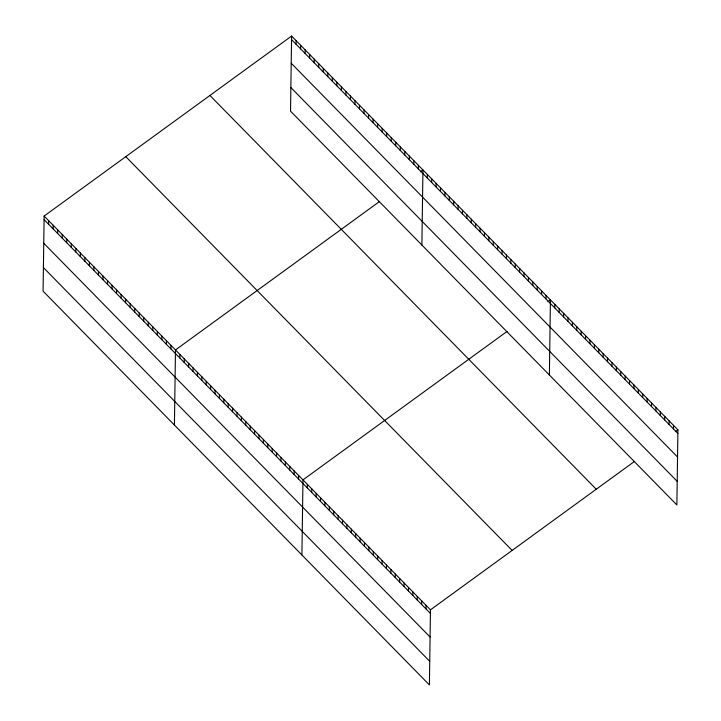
<?xml version="1.0" encoding="UTF-8"?>
<svg xmlns="http://www.w3.org/2000/svg" width="721" height="721" viewBox="0 0 721 721"><rect width="100%" height="100%" fill="white"/><g stroke="black" fill="none" stroke-linecap="round" stroke-linejoin="round"><path stroke-width="1.08" d="M44.125 216.057L43.08 291.176L429.41 684.95L430.464 609.84L44.125 216.057L291.59 36.05L677.92 429.824L676.875 504.943L290.536 111.16L291.59 36.05M48.604 224.249L48.658 220.68M53.138 228.863L53.183 225.294M57.662 233.478L57.716 229.909M62.195 238.101L62.24 234.523M66.72 242.716L66.774 239.147M71.253 247.33L71.307 243.761M75.786 251.944L75.831 248.375M80.31 256.568L80.364 252.99M84.844 261.182L84.889 257.613M89.368 265.797L89.422 262.228M93.901 270.411L93.946 266.842M98.435 275.034L98.48 271.457M102.959 279.649L103.013 276.08M107.492 284.263L107.537 280.694M112.016 288.878L112.07 285.309M116.55 293.501L116.595 289.923M121.074 298.115L121.128 294.547M125.607 302.73L125.652 299.161M130.141 307.344L130.186 303.775M134.665 311.968L134.719 308.39M139.198 316.582L139.243 313.013M143.722 321.196L143.776 317.628M148.256 325.811L148.301 322.242M152.78 330.434L152.834 326.865M157.313 335.049L157.367 331.48M161.846 339.663L161.892 336.094M166.371 344.287L166.425 340.709M170.904 348.901L170.949 345.332M174.428 425.057L175.482 349.946L379.561 201.492M179.826 357.995L179.88 354.426M184.225 362.474L184.27 358.905M188.623 366.962L188.668 363.384M193.012 371.441L193.066 367.872M197.41 375.92L197.464 372.351M201.808 380.4L201.862 376.831M206.206 384.879L206.251 381.31M210.604 389.367L210.649 385.789M214.993 393.846L215.047 390.268M219.391 398.325L219.445 394.757M223.789 402.805L223.843 399.236M228.187 407.284L228.233 403.715M232.586 411.763L232.631 408.194M236.975 416.251L237.029 412.673M241.373 420.731L241.427 417.162M245.771 425.21L245.816 421.641M250.169 429.689L250.214 426.12M254.567 434.168L254.612 430.599M258.956 438.656L259.01 435.078M263.354 443.136L263.408 439.567M267.752 447.615L267.797 444.046M272.15 452.094L272.196 448.525M276.54 456.573L276.594 453.004M280.938 461.061L280.992 457.484M285.336 465.541L285.39 461.963M289.734 470.02L289.779 466.451M296.07 44.233L296.115 40.664M294.132 474.499L294.177 470.93M300.594 48.857L300.648 45.288M298.521 478.978L298.575 475.409M305.127 53.471L305.172 49.902M301.919 555.008L302.973 479.889L507.052 331.435M309.651 58.086L309.706 54.517M307.317 487.946L307.371 484.368M314.185 62.709L314.23 59.131M311.715 492.425L311.76 488.856M318.718 67.323L318.763 63.754M316.113 496.904L316.159 493.335M323.242 71.938L323.296 68.369M320.503 501.383L320.557 497.814M327.776 76.552L327.821 72.983M324.901 505.863L324.955 502.294M332.3 81.176L332.354 77.598M329.299 510.351L329.353 506.773M336.833 85.79L336.878 82.221M333.697 514.83L333.742 511.261M341.357 90.404L341.412 86.835M338.095 519.309L338.14 515.74M345.891 95.019L345.936 91.45M342.484 523.788L342.538 520.22M350.424 99.642L350.469 96.064M346.882 528.268L346.936 524.699M354.948 104.257L355.002 100.688M351.28 532.756L351.334 529.178M359.482 108.871L359.527 105.302M355.678 537.235L355.723 533.657M364.006 113.485L364.06 109.916M360.076 541.714L360.121 538.145M368.539 118.109L368.584 114.531M364.465 546.194L364.52 542.625M373.063 122.723L373.118 119.154M368.864 550.673L368.918 547.104M377.597 127.338L377.651 123.769M373.262 555.152L373.307 551.583M382.13 131.952L382.175 128.383M377.66 559.64L377.705 556.062M386.654 136.575L386.708 132.997M382.058 564.119L382.103 560.55M391.188 141.19L391.233 137.621M386.447 568.599L386.501 565.03M395.712 145.804L395.766 142.235M390.845 573.078L390.899 569.509M400.245 150.419L400.29 146.85M395.243 577.557L395.288 573.988M404.769 155.042L404.823 151.464M399.641 582.045L399.686 578.467M409.303 159.656L409.357 156.087M404.03 586.524L404.084 582.956M413.836 164.271L413.881 160.702M408.428 591.004L408.483 587.435M418.36 168.885L418.414 165.316M412.827 595.483L412.881 591.914M421.893 245.05L422.939 169.931L420.388 171.787M417.225 599.962L417.27 596.393M427.292 177.988L427.337 174.419M421.623 604.45L421.668 600.872M431.681 182.467L431.735 178.898M426.012 608.93L426.066 605.361M436.079 186.946L436.133 183.377M440.477 191.425L440.522 187.857M444.875 195.914L444.92 192.336M449.264 200.393L449.318 196.824M453.662 204.872L453.716 201.303M458.06 209.351L458.114 205.782M462.458 213.831L462.503 210.262M466.857 218.31L466.902 214.741M471.246 222.798L471.3 219.22M475.644 227.277L475.698 223.708M480.042 231.756L480.096 228.187M484.44 236.236L484.485 232.667M488.838 240.715L488.883 237.146M493.227 245.203L493.281 241.625M497.625 249.682L497.679 246.113M502.023 254.162L502.077 250.593M506.421 258.641L506.466 255.072M510.819 263.12L510.865 259.551M515.209 267.608L515.263 264.03M519.607 272.087L519.661 268.518M524.005 276.567L524.05 272.998M528.403 281.046L528.448 277.477M532.801 285.525L532.846 281.956M537.19 290.013L537.244 286.435M541.588 294.492L541.642 290.914M545.986 298.972L546.031 295.403M549.384 374.992L550.429 299.882L547.879 301.738M554.773 307.93L554.828 304.361M559.172 312.409L559.226 308.84M563.57 316.898L563.624 313.32M567.968 321.377L568.013 317.808M572.366 325.856L572.411 322.287M576.755 330.335L576.809 326.766M581.153 334.814L581.207 331.245M585.551 339.303L585.605 335.725M589.949 343.782L589.994 340.213M594.347 348.261L594.392 344.692M598.736 352.74L598.79 349.171M603.135 357.219L603.189 353.65M607.533 361.708L607.587 358.13M611.931 366.187L611.976 362.609M616.329 370.666L616.374 367.097M620.718 375.145L620.772 371.576M625.116 379.625L625.17 376.056M629.514 384.104L629.568 380.535M633.912 388.592L633.957 385.014M638.31 393.071L638.355 389.502M642.699 397.55L642.753 393.981M647.097 402.03L647.152 398.461M651.496 406.509L651.541 402.94M655.894 410.997L655.939 407.419M660.292 415.476L660.337 411.907M664.681 419.955L664.735 416.387M669.079 424.435L669.133 420.866M673.477 428.914L673.522 425.345M430.464 609.84L634.543 461.386M675.37 431.681L677.92 429.824M291.536 39.619L677.875 433.402M291.212 63.232L677.542 457.006M290.869 87.556L677.199 481.331M209.928 95.451L596.258 489.235M125.787 156.655L512.126 550.429M44.08 219.635L430.41 613.409M43.747 243.238L430.086 637.013M43.404 267.563L429.743 661.337"/></g></svg>
